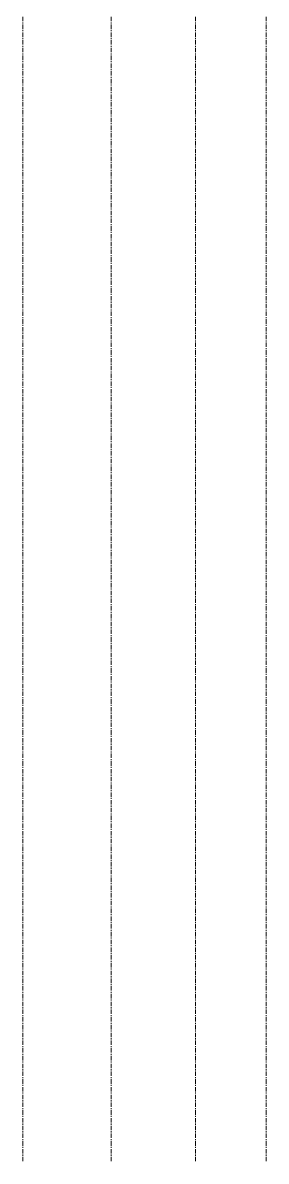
# Model space of a CAD drawing. Header units: inches. Extents: x 20478 to 36684, y -248 to 750.
# Drawn here: x 29606.6 to 29634.1, y -132 to -3.5 of the extents above; entities that cross this region are included whole.
import ezdxf

# ---------------------------------------------------------------- set-up
doc = ezdxf.new("R2010")
doc.units = ezdxf.units.IN
doc.header["$MEASUREMENT"] = 0
doc.linetypes.add('Grid Line 1_2_', pattern=[0.875, 0.5, -0.125, 0.125, -0.125])
doc.layers.add('S-GRID', color=1, linetype='Continuous', lineweight=9)

msp = doc.modelspace()

# ---------------------------------------------------------------- linework, layer by layer
at = {"layer": 'S-GRID', "linetype": 'Grid Line 1_2_'}
for p, q in [((29606.61059, -132), (29606.61059, 648.65882)), ((29616.61059, -132), (29616.61059, 648.65882)), ((29616.61059, -132), (29616.61059, 648.65882)), ((29626.11059, -132), (29626.11059, 648.65882)), ((29634.11059, -132), (29634.11059, 648.65882))]:
    msp.add_line(p, q, dxfattribs=at)

doc.saveas('drawing.dxf')
